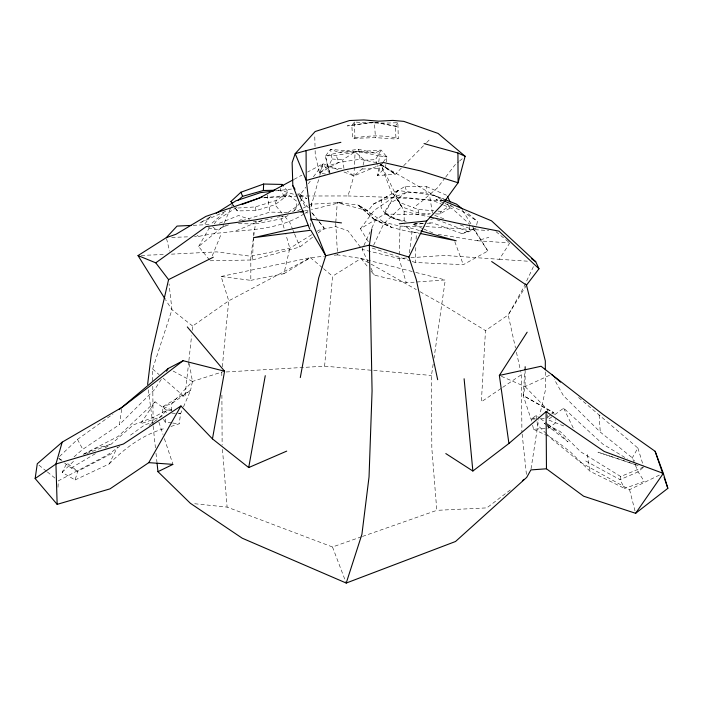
<?xml version="1.0" encoding="UTF-8"?>
<svg xmlns="http://www.w3.org/2000/svg" width="703" height="703" viewBox="0 0 703 703"><rect width="100%" height="100%" fill="white"/><g stroke="black" fill="none" stroke-linecap="round" stroke-linejoin="round"><path stroke-width="0.53" stroke-dasharray="3.52 2.64" d="M222.306 366.808L228.739 300.822L221.129 276.472L250.813 280.348L250.822 256.226L255.461 223.888L281.376 218.818L288.072 215.522M545.317 371.931L545.308 390.587L539.869 414.524M531.723 421.141L523.199 395.525L525.071 386.597L525.141 370.92M401.343 168.07L395.455 174.256L377.669 175.592L385.543 167.05L386.905 156.945L381.193 150.099L355.129 151.786L353.917 175.926L348.003 195.952L299.337 196.005L297.94 194.415M303.371 207.991L311.016 204.222L337.264 202.719L358.02 204.951L375.384 220.276L400.077 226.12L399.058 258.519L406.272 282.755L445.28 279.943L434.041 358.17M210.232 260.778L252.526 259.961L253.59 232.447M462.548 210.346L487.856 251.006L463.312 264.688L415.227 262.483L415.877 245.549M416.123 239.196L416.29 234.96M445.078 199.467L426.053 193.009L426.334 186.55L405.042 186.33L393.223 193.826L399.234 202.288L401.51 206.691L418.724 213.123L430.298 213.624M58.006 487.258L58.323 480.843L107.111 455.166L119.659 446.352M526.494 285.163L508.19 314.944L485.492 330.595L481.362 401.817L501.819 387.951M554.14 414.515L553.692 412.485L547.47 409.594L523.199 395.525L524.869 371.008M469.595 226.392L469.288 230.566L462.02 233.651L432.477 222.877L427.011 223.203M335.718 223.308L337.563 254.89L361.026 258.449L414.744 272.149M335.797 222.218L337.264 202.719L342.326 202.069L311.438 209.679M226.155 371.966L324.601 366.175L332.554 276.217L361.026 258.449L416.317 289.61M188.773 361.65L184.898 397.239L163.114 378.17M188.887 360.569L191.585 335.77M192.174 330.384L192.648 326.069L228.739 300.822L310.41 257.667L324.531 256.226M171.699 422.925L165.258 422.187L165.75 418.004M409.427 252.843L412.028 231.814L408.083 228.185L404.216 226.261L419.814 230.619M378.732 162.05L379.532 156.022L359.356 151.523L336.148 155.345L325.445 155.987L327.985 167.78L330.287 173.852L327.695 166.154L325.445 155.987L330.577 149.317L355.129 151.786L374.936 152.973L386.905 156.945L383.346 161.918M189.292 363.636L192.446 381.457L190.575 390.385L163.219 406.439L161.857 416.554L140.6 423.786L155.117 401.835L168.369 411.378M170.97 426.457L179.212 423.795L180.583 413.689L181.831 410.772M74.035 456.862L82.778 449.322L119.422 424.63L121.742 408.733M531.037 468.839L538.683 419.726M362.44 536.459L436.8 510.343L431.827 448.303L431.475 375.464L433.241 363.574M311.113 206.137L311.666 203.281L310.278 201.946M476.669 225.145L477.416 221.331L465.746 211.735M643.72 466.994L620.696 476.511L620.046 479.657L624.607 488.462L644.238 481.388L638.122 471.862L632.322 457.82L600.274 432.073L563.402 395.631L554.105 379.005M250.813 280.348L283.889 273.704L289.829 248.282L285.901 234.6M343.96 171.989L353.917 175.926L362.08 169.001L362.836 166.066M363.091 165.082L364.347 160.187L355.129 151.786L338.784 152.419L325.445 155.987M311.007 206.752L319.54 176.33M319.83 175.275L323.064 163.737L338.987 170.029M64.579 462.969L71.144 468.013L77.734 471.274L66.882 463.022L62.154 472.39L75.063 479.964L77.734 471.274L111.847 453.514M276.305 200.381L274.97 204.731L256.033 210.61L237.306 210.9L235.101 208.193L255.303 206.928L276.305 200.381L288.379 192.2L284.618 187.543M280.892 188.255L280.277 190.17L284.979 197.218L274.97 204.731L282 213.123M152.727 380.868L152.621 368.987L171.954 309.742L169.054 283.924M325.603 174.054L319.531 173.079L323.064 163.737L330.085 174.01M212.253 255.839L221.559 233.124M209.547 259.943L198.615 246.533L222.614 226.788L223.897 223.791M224.319 222.789L230.733 207.772M183.492 406.888L190.575 390.385L171.462 403.777L163.219 406.439L166.374 412.766M368.205 262.245L362.133 249.398L363.46 246.489M363.899 245.514L370.086 231.92M371.852 228.036L375.384 220.276L391.914 227.535L409.884 231.893L419.665 232.658M377.203 164.607L375.446 159.66L381.193 150.099L374.936 152.973L358.126 149.229L338.784 152.419L330.577 149.317L332.062 158.992L327.985 167.78L344.004 168.72L342.66 159.853L355.129 151.786M533.419 266.63L523.278 288.16L508.19 314.944L515.501 348.011M373.636 245.171L383.741 223.818L401.51 206.691L397.063 198.949L393.223 193.826M75.063 479.964L109.255 463.901L117.339 447.213M435.561 213.853L439.77 214.037L449.85 208.211L451.098 205.698M292.589 211.585L294.425 210.689L296.78 206.137L296.736 201.251L289.144 195.258L263.212 197.763M368.319 241.647L360.428 228.774L384.638 214.099L393.337 197.455L397.889 190.478L434.12 195.302L444.322 199.344M439.77 214.037L441.176 211.375L451.511 204.854M578.613 397.52L637.885 448.066L632.322 457.82L634.739 460.957M198.615 246.533L209.362 227.79M294.425 210.689L299.988 202.218M300.533 201.357L302.158 198.764L300.638 194.845L298.107 192.85M410.912 257.702L444.322 255.409L499.315 259.302L509.789 242.948M161.277 379.339L154.853 389.313L119.422 424.63M214.336 223.941L216.673 220.382L238.387 206.199M284.979 197.218L288.379 192.2M382.757 162.753L378.601 168.562L377.669 175.592L380.912 164.634L443.742 200.882L393.337 197.455L348.003 195.952M308.432 207.886L299.337 196.005L305.752 187.279M308.318 183.791L310.243 181.181M313.441 176.813L323.064 163.737L307.624 172.05M204.96 223.8L209.872 217.201L211.673 216.067M397.889 190.478L373.135 204.23L368.223 210.838L337.264 202.719M360.428 228.774L374.075 210.417L393.337 197.455L406.817 192.121L426.053 193.009M354.497 122.006L351.825 125.556L352.66 138.386L375.437 137.639L396.053 139.053L398.293 138.579L397.88 122.674C383.443 123.42 368.934 123.069 354.497 122.006L354.91 137.902L352.66 138.386M397.88 122.674L395.209 126.232L396.053 139.053M445.166 177.745L437.451 187.859L420.895 202.139L413.452 207.605M445.816 176.91L454.823 165.108L458.787 161.716M224.582 371.193L192.446 381.457L171.462 403.777L171.857 412.907M403.654 165.732L425.877 143.315M426.642 142.551L430.464 138.711M171.462 410.956L167.411 409.735L157.876 419.058L152.586 422.898M62.154 472.39L74.21 460.658M59.579 456.449L77.488 439.401L113.016 414.023M155.117 401.835L118.13 436.431L82.761 454.542M109.255 463.901C125.064 447.811 143.781 434.076 165.82 428.118M212.042 223.106L225.698 211.172M231.322 206.26L232.93 204.854L234.802 207.447M642.92 467.688L638.122 471.862L620.046 479.657L585.467 460.843M459.577 161.031L464.332 156.954M315.137 150.653L315.252 154.88L319.531 173.079L327.695 166.154L338.828 162.437L359.98 159.273L378.601 163.052M547.699 417.274L551.126 414.533M551.978 413.847L553.692 412.485L523.199 395.525M252.526 259.961L299.953 246.964L312.984 236.92M318.195 232.904L324.276 228.22L318.969 221.445M510.255 489.973L486.836 507.882L436.8 510.343M535.484 418.979L531.275 419.111L536.187 415.438L539.676 418.048M563.736 425.956L547.909 419.735L554.034 415.227M554.913 414.585L563.665 408.153L602.594 443.927L627.357 458.971M532.628 425.21L533.524 429.278L548.498 428.109L555.941 422.644L555.265 419.594M149.062 425.464L151.707 423.54M130.521 435.122L144.976 424.7L153.975 422.081M288.063 212.499L297.826 205.671M502.715 387.353L521.398 374.69L520.923 372.555M387.406 196.19L381.694 199.995L380.982 206.954C384.787 216.427 394.91 219.187 403.83 221.612M304.048 213.879C272.597 234.099 233.704 228.308 198.791 236.445L194.459 236.603M304.953 213.317L308.564 211.067M311.649 234.714L289.829 248.282L250.822 256.226L216.55 251.885L170.311 254.214M317.097 231.322L318.916 230.189L335.472 226.559L347.844 230.637L360.832 247.693M283.889 273.704L310.41 257.667L322.712 267.966M71.144 468.013L95.643 453.505M105.063 447.925L110.714 444.577L133.517 424.849L153.79 417.195L167.411 409.735M209.872 217.201L199.573 223.097L226.225 210.988M319.531 173.079L338.828 162.437L336.148 155.345M294.109 179.327L301.824 175.17M462.02 233.651L468.602 231.77L476.116 228M297.633 210.812L302.413 208.466M547.101 434.472L551.539 438.883L580.731 462.495L629.563 489.683L662.736 473.453M83.842 454.208L96.548 448.18L109.888 444.604L86.952 453.505M373.135 204.23L382.713 199.793L393.337 197.455L380.912 164.634L353.917 175.926L347.308 171.119M501.336 376.307L525.071 386.597L551.521 374.383M236.023 230.777L257.597 221.972L272.166 218.123M219.398 223.255L238.572 215.513L249.583 219.257M208.29 227.746L216.173 229.846L228.018 225.083M238.879 220.707L240.857 219.916L242.922 220.109L240.857 219.916M194.696 503.743L227.104 507.1L332.493 546.978L361.412 536.82M222.614 226.788L228.783 224.872M242.166 220.724L269.961 212.104L289.513 212.508M258.432 221.586L264.319 219.793M531.275 419.111L536.371 417.6M551.653 413.083L553.692 412.485M438.039 234.371L477.179 240.751L488.884 237.333M422.969 228.686L413.056 224.38L417.213 223.211M430.693 219.406L433.804 218.536M221.129 276.472L310.41 257.667M304.794 210.865L307.993 210.285M277.254 217.201L280.312 216.647M281.332 216.462L283.371 216.093L281.341 216.366M354.91 137.902C369.26 135.494 384.11 134.756 398.293 138.579M275.725 190.864L293.037 188.861M334.303 255.224L337.563 254.89M413.056 224.38L426 223.378M427.081 223.299L432.477 222.877M406.598 258.001L399.058 258.519L362.133 249.398M413.891 223.985L425.913 223.273M263.678 197.807L297.176 196.111M364.347 160.187L375.446 159.66M193.237 225.311L210.513 224.494M141.259 255.444L163.852 254.486M171.734 237.429L189.045 236.797M540.739 418.803L545.994 418.637M362.08 169.001L378.601 168.562L377.555 165.592M278.16 190.205L280.277 190.17L297.334 195.39M384.638 214.099L429.384 214.582M238.449 223.677L255.461 223.888M400.077 226.12L424.858 226.559M425.939 226.586L488.708 230.566M300.383 212.737L307.984 212.895M171.84 413.118L177.297 413.469M178.395 413.54L180.583 413.689L178.65 412.881M477.179 240.751L508.7 242.869M499.315 259.302L529.297 261.305M332.062 158.992L342.66 159.853M405.042 186.33L406.817 192.121L397.063 198.949L399.234 202.288L418.004 209.441L433.804 210.759M438.013 211.111L441.176 211.375M324.601 366.175L431.475 375.464M172.771 423.048L179.212 423.795M253.414 221.463L257.597 221.972L255.593 221.296M379.532 156.022L386.905 156.945M443.742 200.882L436.001 199.582L443.971 203.079M412.028 231.814L419.392 233.308M381.202 164.555L395.455 174.256L380.912 164.634L404.128 211.348L428.514 216.761M370.956 270.936L374.268 275.101L406.272 282.755M415.789 272.421L445.28 279.943M178.553 413.074L180.583 413.689M372.265 248.089L411.132 261.112M412.151 261.454L415.227 262.483M406.167 221.357L391.835 217.772L384.813 212.086L387.16 207.534L390.736 202.701L401.22 196.989L433.505 200.759L442.556 204.617M299.337 196.005L306.789 198.615L300.638 194.845M434.7 215.39L443.927 218.835M460.316 224.96L475.694 230.707M436.879 219.696L468.602 231.77M163.219 406.439L171.901 410.06M443.558 205.048L452.6 208.914L469.753 224.301M426.334 186.55L446.985 195.425M423.962 229.116L434.867 233.853M444.964 203.51L461.897 210.926L477.416 221.331M547.769 426.756L557.136 431.071L567.989 441.888L547.646 425.904M533.524 429.278L549.078 436.493L557.901 442.205L570.818 452.354L590.107 471.335L624.607 488.462M385.683 214.011L398.706 220.083M373.644 218.993L391.914 227.535L358.02 204.951L373.644 218.993L368.223 210.838L358.02 204.951M173.123 371.052L192.446 381.457M420.13 291.763L442.046 304.118L485.492 330.595M58.903 458.444L62.453 460.483M196.972 235.391L198.791 236.445M620.696 476.511L580.722 451.853L560.133 431.449L544.254 423.241L546.802 425.236M380.376 164.23L395.455 174.256M540.554 418.698L546.662 423.259M547.532 423.909L557.136 431.071M58.841 458.567L61.302 460.456M192.648 326.069L171.954 309.742L165.556 299.733M38.955 465.149L46.53 471.291M47.373 471.968L54.957 478.11M496.019 231.674L504.93 238.967M505.738 239.626L508.981 242.28M323.529 268.66L332.554 276.217M152.621 368.987L159.08 374.637M212.587 226.603L216.173 229.846M546.363 433.742L537.496 424.937L536.916 420.719M525.071 386.597L547.47 409.594L547.646 413.654M284.82 216.48L289.741 222.359L292.597 229.248M311.657 212.675L315.638 217.587M318.96 221.673L324.276 228.22M361.026 258.449L368.31 267.606M318.301 220.601L311.034 211.287M235.426 208.308L237.306 210.9L235.575 208.325M233.273 204.881L235.004 207.464M472.952 228.044L487.856 251.006M304.988 205.926L297.756 193.879M163.553 419.366L165.258 422.187M447.459 203.835L449.85 208.211M358.126 149.229L359.356 151.523L359.98 159.273M77.488 439.401L82.778 449.322M563.665 408.153L574.456 430.5M370.999 268.177L374.268 275.101M293.01 230.233L294.232 233.185M294.645 234.169L299.953 246.964M332.493 546.978L346.228 583.051M454.797 241.7L463.312 264.688M158.904 422.151L163.017 434.507M164.388 438.628L172.956 464.375M637.885 448.066L643.412 465.992M281.376 218.818L284.399 229.336M547.382 423.9L548.498 428.109M629.563 489.683L635.617 513.304M166.576 238.669L169.564 251.103M516.441 352.282L520.686 371.492M418.004 209.441L418.724 213.123M255.303 206.928L256.033 210.61M587.339 454.481L590.107 471.335M429.928 197.508L432.653 214.617M267.237 194.995L269.961 212.104M536.187 415.438L536.767 419.656M310.471 226.682L310.181 219.477M148.324 389.787L152.999 425.148M522.144 434.094L526.617 476.291M153.14 426.22L155.433 447.864M156.004 453.277L156.927 461.933M222.482 449.41L227.104 507.1M599.132 415.06L600.274 432.073M374.602 124.809L375.437 137.639M547.69 414.665L547.909 419.735M314.777 136.918L315.032 146.426M521.398 374.69L521.916 431.923M152.779 386.263L153.131 425.139M404.128 211.348L404.199 224.125M221.779 372.221L221.805 377.66M221.893 395.051L222.13 445.061M374.198 122.129L347.37 125.899L374.198 122.129L397.986 126.681L374.198 122.129M609.94 456.115L597.972 452.152L638.368 465.658L609.94 456.115"/><path stroke-width="1.05" d="M545.317 369.734L545.326 360.964L526.494 285.163L491.661 261.534M525.141 369.875L525.159 366.738M237.772 200.592L242.614 196.339L263.361 190.495L263.643 184.037L282.114 184.432L283.371 185.987M147.612 384.436L151.242 354.866L168.571 279.627L155.758 262.834L138.025 255.584L166.321 237.632L176.014 234.257L205.9 216.401L259.354 198.026L293.142 179.845M212.455 438.883L180.935 405.983L148.764 462.644L109.993 488.875L57.154 504.359L35.15 478.541L37.268 463.778L62.198 442.143L122.331 407.169L183.14 360.718L224.582 371.193L212.455 438.883L248.704 467.565L286.727 451.115M371.79 229.02L369.383 245.101L372.072 390.982L369.04 476.915L361.922 534.289L346.228 583.051L242.219 538.199L190.372 503.295L157.955 471.669L157.041 463.013M248.704 467.565L265.259 375.674M300.295 377.581L318.652 278.01L325.753 255.769L311.007 219.16L306.244 180.434L306.077 150.618L340.885 142.314M309.68 229.02L292.826 185.618L292.123 162.595L295.198 153.649L315.164 131.523L349.576 120.529L363.89 119.949L378.68 121.162L392.819 120.398L403.812 121.373L438.092 133.429L465.122 156.277L458.092 182.78L442.635 204.055L426.703 220.953L408.909 257.052L416.264 279.522L437.679 379.699M62.198 442.143L55.932 463.998L57.154 504.359M281.508 186.339L282.114 184.432M445.807 453.576L472.864 471.028L508.919 443.47L499.358 375.446L527.153 332.194M166.532 371.175L168.289 368.451L183.14 360.718M346.228 583.051L455.526 541.503L526.732 477.372L530.888 469.912L546.459 468.796L583.613 496.204L635.617 513.304L663.324 473.391L655.134 451.308L603.183 414.603L541.073 366.254L499.358 375.446M526.494 285.163L538.99 268.757L535.73 261.736L491.52 220.821L443.742 200.882M166.321 237.632L177.051 226.085L191.084 225.417M232.438 204.002L230.971 201.445L240.909 192.235L263.643 184.037M508.919 443.47L546.099 411.633L604.229 451.475L663.324 473.391L667.85 488.33L635.617 513.304M168.289 368.451L119.238 409.577M522.391 480.685L524.13 479.358M155.758 262.834L206.128 226.612L254.679 219.977L303.731 211.058M35.15 478.541L55.932 463.998L123.377 444.041L180.935 405.983M216.19 213.237L236.032 200.786L260.576 192.613L273.564 191.111M168.571 279.627L213.273 257.228M157.955 471.669L172.956 464.375L148.764 462.644M242.201 204.406L262.465 196.902M306.077 150.618L295.198 153.649L306.244 180.434L344.848 169.792L383.601 162.542L420.772 170.97L458.092 182.78L457.925 152.973L424.041 143.597M308.081 225.285L253.748 237.658L310.796 230.241L325.753 255.769L369.383 245.101L408.909 257.052M399.339 223.791L426.703 220.953M263.361 190.495L274.987 190.267M311.007 219.16L341.491 222.904M420.447 233.519L456.212 240.795L420.851 230.909M429.577 216.999L457.143 223.115L498.972 231.138L538.99 268.757M445.351 199.749L456.581 204.195L462.407 208.993M457.925 152.973L465.122 156.277M531.406 258.607L535.73 261.736M551.521 374.383L560.555 382.098M187.306 326.939L224.582 371.193M164.977 298.828L138.025 255.584M230.971 201.445L232.517 203.975M292.826 185.618L295.023 189.292M447.442 196.365L450.157 202.025M240.909 192.235L242.614 196.339M655.134 451.308L662.393 472.451M664.098 477.416L667.85 488.33M464.112 378.75L472.864 471.028M546.099 411.633L546.459 468.796"/></g></svg>
